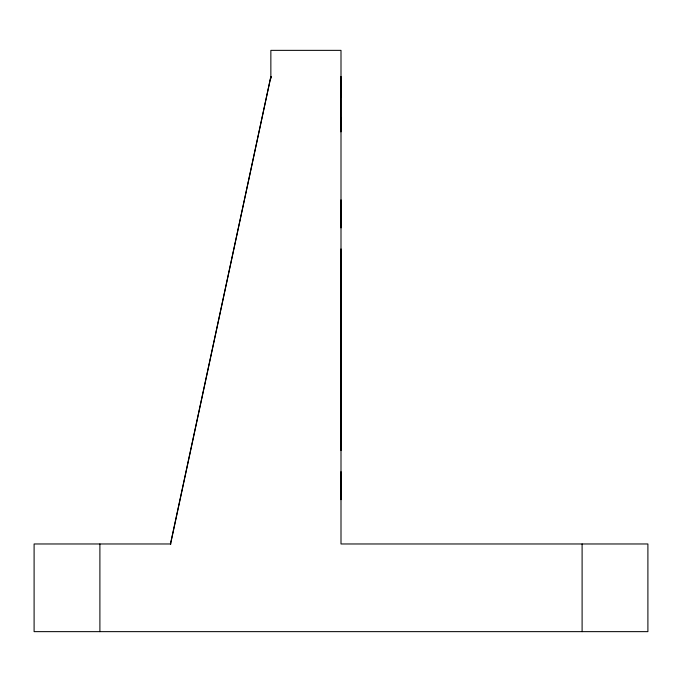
<?xml version="1.0" encoding="UTF-8"?>
<svg xmlns="http://www.w3.org/2000/svg" width="682" height="682" viewBox="0 0 682 682"><rect width="100%" height="100%" fill="white"/><g stroke="black" fill="none" stroke-linecap="round" stroke-linejoin="round"><path stroke-width="1.02" d="M340.94 118.08L340.932 131.89L340.932 76.657L340.923 97.125M170.585 543.972L270.856 76.657L170.44 543.972M170.943 543.972L34.1 543.972L34.1 631.643L647.9 631.643L647.9 543.972L341 543.972L341 50.357L270.856 50.357L270.856 78.788M582.104 543.972L582.104 631.643M341 199.843L341 227.899M341 248.939L341 450.597M341 471.637L341 499.693M99.896 543.972L99.896 631.643M270.899 76.691L270.899 77.637L270.899 76.691"/></g></svg>
